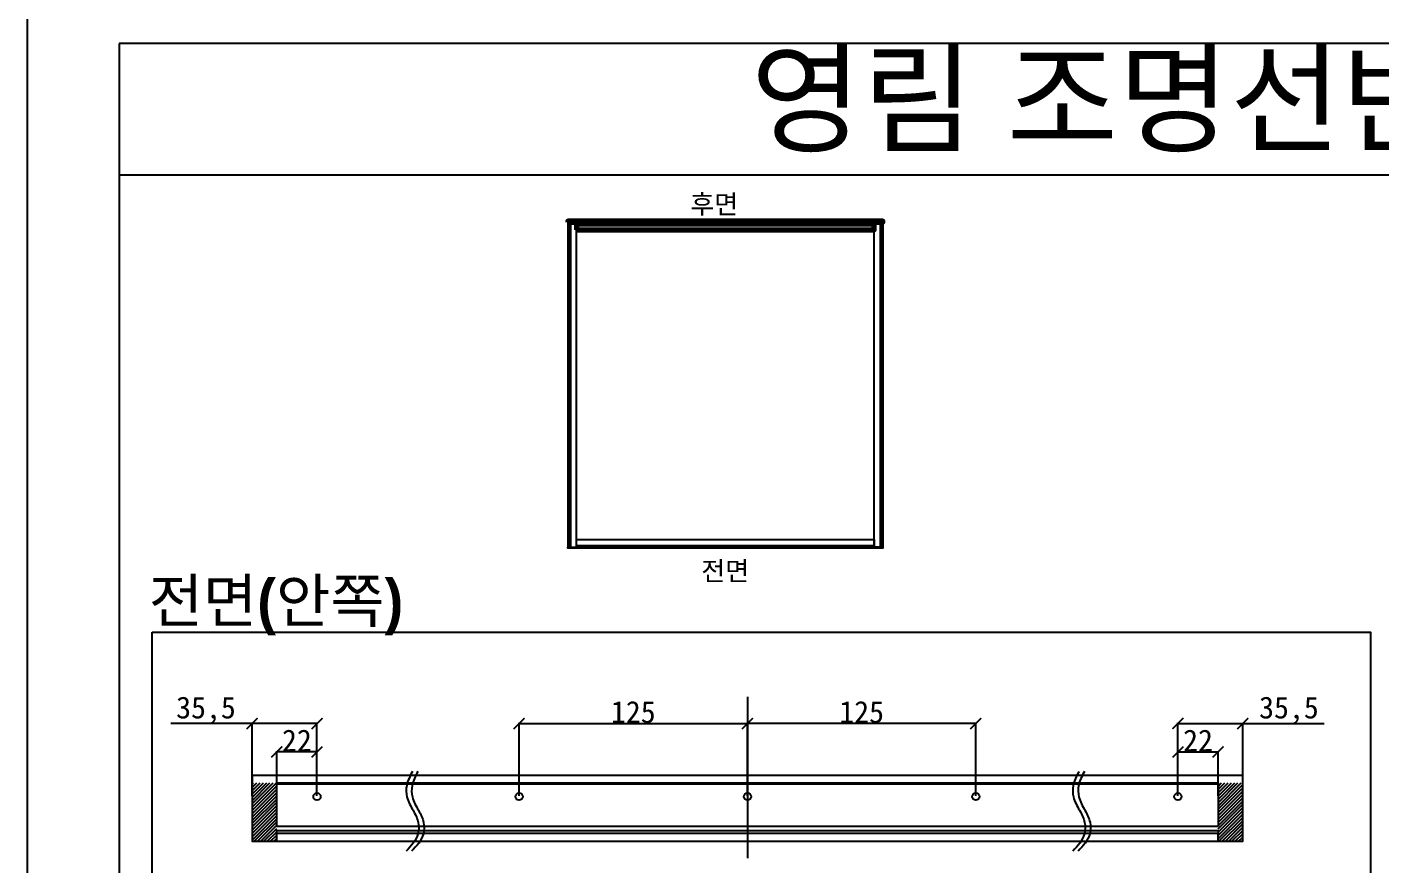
# Model space of a CAD drawing. Header units: millimetres. Extents: x -44117 to 256353, y -2095463 to 65325.
# Drawn here: x 97988 to 99840, y -1018159 to -1017011 of the extents above; entities that cross this region are included whole.
import ezdxf

# ---------------------------------------------------------------- set-up
doc = ezdxf.new("R2010")
doc.units = ezdxf.units.MM
doc.header["$LTSCALE"] = 10
doc.linetypes.add('CENTER', pattern=[50.8, 31.75, -6.35, 6.35, -6.35])
for name, color, linetype in [('! dim', 7, 'Continuous'), ('.', 8, 'Continuous'), ('02 Profile', 3, 'Continuous'), ('DEFAULT', 7, 'Continuous'), ('Steel', 3, 'Continuous'), ('TXT', 4, 'Continuous')]:
    doc.layers.add(name, color=color, linetype=linetype)
doc.layers.add('Layer1', color=7, linetype='Continuous', lineweight=70)
doc.dimstyles.new('ISO-25', dxfattribs={"dimtxt": 2.5, "dimasz": 2.5, "dimexe": 1, "dimexo": 1, "dimtad": 1, "dimtxsty": 'Standard', "dimblk": 'ARCHTICK', "dimcen": 2.5, "dimadec": 0, "dimazin": 0, "dimtfac": 1, "dimtmove": 0, "dimatfit": 3, "dimfxl": 0, "dimarcsym": 0})
pattern_1 = [(45, (83395.8062, -1030671.8825), (-2.24506403, 2.24506403), [])]

# ---------------------------------------------------------------- blocks, each defined once
blk = doc.blocks.new('_ArchTick')
at = {"color": 0, "linetype": 'ByBlock', "const_width": 0.15}
blk.add_lwpolyline([(-0.5, -0.5), (0.5, 0.5)], dxfattribs=at)
blk = doc.blocks.new('*D7085')
at = {"layer": '! dim', "color": 0, "lineweight": -2}
for p, q in [((99562.5, -1018064.3), (99562.5, -1018003.2)), ((99562.5, -1018004.2), (99617.5, -1018004.2)), ((99617.5, -1018064.3), (99617.5, -1018003.2))]:
    blk.add_line(p, q, dxfattribs=at)
at = {"layer": 'Defpoints', "color": 0}
for p in [(99617.5, -1018004.2), (99562.5, -1018065.3), (99617.5, -1018065.3)]:
    blk.add_point(p, dxfattribs=at)
at = {"layer": '! dim', "color": 0, "lineweight": -2, "xscale": 15, "yscale": 15, "zscale": 15, "rotation": 180}
blk.add_blockref('_ArchTick', (99562.5, -1018004.2), dxfattribs=at)
at = {"layer": '! dim', "color": 0, "lineweight": -2, "xscale": 15, "yscale": 15, "zscale": 15}
blk.add_blockref('_ArchTick', (99617.5, -1018004.2), dxfattribs=at)
at = {"layer": '! dim', "color": 0, "insert": (99590, -1017988.5), "char_height": 30, "attachment_point": 5}
blk.add_mtext('22', dxfattribs=at)
blk = doc.blocks.new('*D7086')
at = {"layer": '! dim', "color": 0, "lineweight": -2}
for p, q in [((99562.5, -1018064.3), (99562.5, -1017964.3)), ((99562.5, -1017965.3), (99651.2, -1017965.3)), ((99651.2, -1018064.3), (99651.2, -1017964.3)), ((99651.2, -1017965.3), (99762.5, -1017965.3))]:
    blk.add_line(p, q, dxfattribs=at)
at = {"layer": 'Defpoints', "color": 0}
for p in [(99651.2, -1017965.3), (99562.5, -1018065.3), (99651.2, -1018065.3)]:
    blk.add_point(p, dxfattribs=at)
at = {"layer": '! dim', "color": 0, "lineweight": -2, "xscale": 15, "yscale": 15, "zscale": 15, "rotation": 180}
blk.add_blockref('_ArchTick', (99562.5, -1017965.3), dxfattribs=at)
at = {"layer": '! dim', "color": 0, "lineweight": -2, "xscale": 15, "yscale": 15, "zscale": 15}
blk.add_blockref('_ArchTick', (99651.2, -1017965.3), dxfattribs=at)
at = {"layer": '! dim', "color": 0, "insert": (99714.4, -1017947.2), "char_height": 30, "attachment_point": 5}
blk.add_mtext('35,5', dxfattribs=at)
blk = doc.blocks.new('*D7087')
at = {"layer": '! dim', "color": 0, "lineweight": -2}
for p, q in [((98973.4, -1018064.3), (98973.4, -1017964.3)), ((99285.9, -1017965.3), (98973.4, -1017965.3)), ((99285.9, -1018064.3), (99285.9, -1017964.3))]:
    blk.add_line(p, q, dxfattribs=at)
at = {"layer": 'Defpoints', "color": 0}
for p in [(98973.4, -1017965.3), (98973.4, -1018065.3), (99285.9, -1018065.3)]:
    blk.add_point(p, dxfattribs=at)
at = {"layer": '! dim', "color": 0, "lineweight": -2, "xscale": 15, "yscale": 15, "zscale": 15, "rotation": 180}
blk.add_blockref('_ArchTick', (98973.4, -1017965.3), dxfattribs=at)
at = {"layer": '! dim', "color": 0, "lineweight": -2, "xscale": 15, "yscale": 15, "zscale": 15}
blk.add_blockref('_ArchTick', (99285.9, -1017965.3), dxfattribs=at)
at = {"layer": '! dim', "color": 0, "insert": (99129.7, -1017949.7), "char_height": 30, "attachment_point": 5}
blk.add_mtext('125', dxfattribs=at)
blk = doc.blocks.new('*D7088')
at = {"layer": '! dim', "color": 0, "lineweight": -2}
for p, q in [((98329.4, -1018064.3), (98329.4, -1018003.2)), ((98384.4, -1018004.2), (98329.4, -1018004.2)), ((98384.4, -1018064.3), (98384.4, -1018003.2))]:
    blk.add_line(p, q, dxfattribs=at)
at = {"layer": 'Defpoints', "color": 0}
for p in [(98329.4, -1018004.2), (98329.4, -1018065.3), (98384.4, -1018065.3)]:
    blk.add_point(p, dxfattribs=at)
at = {"layer": '! dim', "color": 0, "lineweight": -2, "xscale": 15, "yscale": 15, "zscale": 15, "rotation": 180}
blk.add_blockref('_ArchTick', (98329.4, -1018004.2), dxfattribs=at)
at = {"layer": '! dim', "color": 0, "lineweight": -2, "xscale": 15, "yscale": 15, "zscale": 15}
blk.add_blockref('_ArchTick', (98384.4, -1018004.2), dxfattribs=at)
at = {"layer": '! dim', "color": 0, "insert": (98356.9, -1017988.5), "char_height": 30, "attachment_point": 5}
blk.add_mtext('22', dxfattribs=at)
blk = doc.blocks.new('*D7089')
at = {"layer": '! dim', "color": 0, "lineweight": -2}
for p, q in [((98295.7, -1017965.3), (98184.4, -1017965.3)), ((98295.7, -1018064.3), (98295.7, -1017964.3)), ((98384.4, -1017965.3), (98295.7, -1017965.3)), ((98384.4, -1018064.3), (98384.4, -1017964.3))]:
    blk.add_line(p, q, dxfattribs=at)
at = {"layer": 'Defpoints', "color": 0}
for p in [(98295.7, -1017965.3), (98295.7, -1018065.3), (98384.4, -1018065.3)]:
    blk.add_point(p, dxfattribs=at)
at = {"layer": '! dim', "color": 0, "lineweight": -2, "xscale": 15, "yscale": 15, "zscale": 15, "rotation": 180}
blk.add_blockref('_ArchTick', (98295.7, -1017965.3), dxfattribs=at)
at = {"layer": '! dim', "color": 0, "lineweight": -2, "xscale": 15, "yscale": 15, "zscale": 15}
blk.add_blockref('_ArchTick', (98384.4, -1017965.3), dxfattribs=at)
at = {"layer": '! dim', "color": 0, "insert": (98232.5, -1017947.2), "char_height": 30, "attachment_point": 5}
blk.add_mtext('35,5', dxfattribs=at)
blk = doc.blocks.new('*D7090')
at = {"layer": '! dim', "color": 0, "lineweight": -2}
for p, q in [((98660.9, -1018064.3), (98660.9, -1017964.3)), ((98660.9, -1017965.3), (98973.4, -1017965.3)), ((98973.4, -1018064.3), (98973.4, -1017964.3))]:
    blk.add_line(p, q, dxfattribs=at)
at = {"layer": 'Defpoints', "color": 0}
for p in [(98973.4, -1017965.3), (98660.9, -1018065.3), (98973.4, -1018065.3)]:
    blk.add_point(p, dxfattribs=at)
at = {"layer": '! dim', "color": 0, "lineweight": -2, "xscale": 15, "yscale": 15, "zscale": 15, "rotation": 180}
blk.add_blockref('_ArchTick', (98660.9, -1017965.3), dxfattribs=at)
at = {"layer": '! dim', "color": 0, "lineweight": -2, "xscale": 15, "yscale": 15, "zscale": 15}
blk.add_blockref('_ArchTick', (98973.4, -1017965.3), dxfattribs=at)
at = {"layer": '! dim', "color": 0, "insert": (98817.2, -1017949.7), "char_height": 30, "attachment_point": 5}
blk.add_mtext('125', dxfattribs=at)

msp = doc.modelspace()

# ---------------------------------------------------------------- hatches: boundary and pattern name
at = {"layer": '.'}
h = msp.add_hatch(dxfattribs=at)
h.set_pattern_fill('ANSI31', color=1)
h.set_pattern_definition(pattern_1)
h.paths.add_polyline_path([(98329.41203, -1018046.59263), (98295.66203, -1018046.59263), (98295.66203, -1018126.59299), (98302.33203, -1018126.59299), (98309.04203, -1018126.59299), (98315.79203, -1018126.59299), (98322.58203, -1018126.59299), (98329.41203, -1018126.59299)])
h = msp.add_hatch(dxfattribs=at)
h.set_pattern_fill('ANSI31', color=1)
h.set_pattern_definition(pattern_1)
h.paths.add_polyline_path([(99617.48517, -1018046.59263), (99651.23517, -1018046.59263), (99651.23517, -1018126.59299), (99644.56517, -1018126.59299), (99637.85517, -1018126.59299), (99631.10517, -1018126.59299), (99624.31517, -1018126.59299), (99617.48517, -1018126.59299)])

# ---------------------------------------------------------------- linework, layer by layer
for p, q in [((100890.36579, -1017033.93896), (98113.88911, -1017033.93896)), ((100890.36579, -1017214.22966), (98113.88911, -1017214.22966))]:
    msp.add_line(p, q)
msp.add_lwpolyline([(97987.68562, -1020316.7265), (101016.56928, -1020316.7265), (101016.56928, -1016033.01962), (97987.68562, -1016033.01962)], close=True)
msp.add_lwpolyline([(98113.88911, -1017033.93896), (98113.88911, -1020190.52301), (100890.36579, -1020190.52301), (100890.36579, -1017033.93896)])
at = {"color": 1, "elevation": -0.0648}
msp.add_lwpolyline([(98158.65364, -1017840.23982), (99826.08533, -1017840.23982), (99826.08533, -1018426.17871), (98158.65364, -1018426.17871)], close=True, dxfattribs=at)
at = {"lineweight": -3}
for points in [[(99617.48517, -1018126.59299), (99624.31517, -1018126.59299), (99631.10517, -1018126.59299), (99637.85517, -1018126.59299), (99644.56517, -1018126.59299), (99651.23517, -1018126.59299), (99651.23517, -1018126.59269), (99651.23517, -1018126.59175), (99651.23517, -1018126.59017), (99651.23517, -1018126.58794), (99651.23517, -1018126.58503), (99651.23517, -1018126.58143), (99651.23517, -1018126.57714), (99651.23517, -1018126.57213), (99651.23517, -1018126.56639), (99651.23517, -1018126.55992), (99651.23517, -1018126.55271), (99651.23517, -1018126.54474), (99651.23517, -1018126.53602), (99651.23517, -1018126.52653), (99651.23517, -1018126.51626), (99651.23517, -1018126.50523), (99651.23517, -1018126.49342), (99651.23517, -1018126.48084), (99651.23517, -1018126.46748), (99651.23517, -1018126.45335), (99651.23517, -1018126.43845), (99651.23517, -1018126.4228), (99651.23517, -1018126.40639), (99651.23517, -1018126.38924), (99651.23517, -1018126.37135), (99651.23517, -1018126.35275), (99651.23517, -1018126.33344), (99651.23517, -1018126.31344), (99651.23517, -1018126.29276), (99651.23517, -1018126.27143), (99651.23517, -1018126.24946), (99651.23517, -1018126.22688), (99651.23517, -1018126.2037), (99651.23517, -1018126.17996), (99651.23517, -1018126.15567), (99651.23517, -1018126.13087), (99651.23517, -1018126.10557), (99651.23517, -1018126.07981), (99651.23517, -1018126.05361), (99651.23517, -1018126.02701), (99651.23517, -1018126.00002), (99651.23517, -1018125.97269), (99651.23517, -1018125.94505), (99651.23517, -1018125.91711), (99651.23517, -1018125.88892), (99651.23517, -1018125.8605), (99651.23517, -1018125.80311), (99651.23517, -1018125.74518), (99651.23517, -1018125.68694), (99651.23517, -1018125.57045), (99651.23517, -1018125.51261), (99651.23517, -1018125.45531), (99651.23517, -1018125.39872), (99651.23517, -1018125.37074), (99651.23517, -1018125.34299), (99651.23517, -1018107.84299), (99651.23517, -1018090.34299), (99651.23517, -1018072.84299), (99651.23517, -1018055.34299), (99651.23517, -1018037.84299), (99651.23517, -1018037.81525), (99651.23517, -1018037.78727), (99651.23517, -1018037.73068), (99651.23517, -1018037.67338), (99651.23517, -1018037.61554), (99651.23517, -1018037.49905), (99651.23517, -1018037.44081), (99651.23517, -1018037.38288), (99651.23517, -1018037.32548), (99651.23517, -1018037.29707), (99651.23517, -1018037.26888), (99651.23517, -1018037.24094), (99651.23517, -1018037.21329), (99651.23517, -1018037.18596), (99651.23517, -1018037.15898), (99651.23517, -1018037.13238), (99651.23517, -1018037.10618), (99651.23517, -1018037.08042), (99651.23517, -1018037.05512), (99651.23517, -1018037.03032), (99651.23517, -1018037.00603), (99651.23517, -1018036.98229), (99651.23517, -1018036.95911), (99651.23517, -1018036.93653), (99651.23517, -1018036.91456), (99651.23517, -1018036.89323), (99651.23517, -1018036.87255), (99651.23517, -1018036.85255), (99651.23517, -1018036.83324), (99651.23517, -1018036.81463), (99651.23517, -1018036.79675), (99651.23517, -1018036.7796), (99651.23517, -1018036.76319), (99651.23517, -1018036.74753), (99651.23517, -1018036.73264), (99651.23517, -1018036.71851), (99651.23517, -1018036.70515), (99651.23517, -1018036.69257), (99651.23517, -1018036.68076), (99651.23517, -1018036.66972), (99651.23517, -1018036.65946), (99651.23517, -1018036.64997), (99651.23517, -1018036.64125), (99651.23517, -1018036.63328), (99651.23517, -1018036.62607), (99651.23517, -1018036.6196), (99651.23517, -1018036.61386), (99651.23517, -1018036.60885), (99651.23517, -1018036.60456), (99651.23517, -1018036.60096), (99651.23517, -1018036.59805), (99651.23517, -1018036.59581), (99651.23517, -1018036.59424), (99651.23517, -1018036.5933), (99651.23517, -1018036.59299), (99644.56517, -1018036.59299), (99637.85517, -1018036.59299), (99631.10517, -1018036.59299), (99624.31517, -1018036.59299), (99617.48517, -1018036.59299), (99591.07559, -1018036.59299), (99564.626, -1018036.59299), (99538.13642, -1018036.59299), (99511.60683, -1018036.59299), (98973.4486, -1018036.59299), (98435.29037, -1018036.59299), (98408.76079, -1018036.59299), (98382.2712, -1018036.59299), (98355.82162, -1018036.59299), (98329.41203, -1018036.59299), (98322.58203, -1018036.59299), (98315.79203, -1018036.59299), (98309.04203, -1018036.59299), (98302.33203, -1018036.59299), (98295.66203, -1018036.59299), (98295.66203, -1018036.5933), (98295.66203, -1018036.59424), (98295.66203, -1018036.59581), (98295.66203, -1018036.59805), (98295.66203, -1018036.60096), (98295.66203, -1018036.60456), (98295.66203, -1018036.60885), (98295.66203, -1018036.61386), (98295.66203, -1018036.6196), (98295.66203, -1018036.62607), (98295.66203, -1018036.63328), (98295.66203, -1018036.64125), (98295.66203, -1018036.64997), (98295.66203, -1018036.65946), (98295.66203, -1018036.66972), (98295.66203, -1018036.68076), (98295.66203, -1018036.69257), (98295.66203, -1018036.70515), (98295.66203, -1018036.71851), (98295.66203, -1018036.73264), (98295.66203, -1018036.74753), (98295.66203, -1018036.76319), (98295.66203, -1018036.7796), (98295.66203, -1018036.79675), (98295.66203, -1018036.81463), (98295.66203, -1018036.83324), (98295.66203, -1018036.85255), (98295.66203, -1018036.87255), (98295.66203, -1018036.89323), (98295.66203, -1018036.91456), (98295.66203, -1018036.93653), (98295.66203, -1018036.95911), (98295.66203, -1018036.98229), (98295.66203, -1018037.00603), (98295.66203, -1018037.03032), (98295.66203, -1018037.05512), (98295.66203, -1018037.08042), (98295.66203, -1018037.10618), (98295.66203, -1018037.13238), (98295.66203, -1018037.15898), (98295.66203, -1018037.18596), (98295.66203, -1018037.21329), (98295.66203, -1018037.24094), (98295.66203, -1018037.26888), (98295.66203, -1018037.29707), (98295.66203, -1018037.32548), (98295.66203, -1018037.38288), (98295.66203, -1018037.44081), (98295.66203, -1018037.49905), (98295.66203, -1018037.61554), (98295.66203, -1018037.67338), (98295.66203, -1018037.73068), (98295.66203, -1018037.78727), (98295.66203, -1018037.81525), (98295.66203, -1018037.84299), (98295.66203, -1018055.34299), (98295.66203, -1018072.84299), (98295.66203, -1018090.34299), (98295.66203, -1018107.84299), (98295.66203, -1018125.34299), (98295.66203, -1018125.37074), (98295.66203, -1018125.39872), (98295.66203, -1018125.45531), (98295.66203, -1018125.51261), (98295.66203, -1018125.57045), (98295.66203, -1018125.68694), (98295.66203, -1018125.74518), (98295.66203, -1018125.80311), (98295.66203, -1018125.8605), (98295.66203, -1018125.88892), (98295.66203, -1018125.91711), (98295.66203, -1018125.94505), (98295.66203, -1018125.97269), (98295.66203, -1018126.00002), (98295.66203, -1018126.02701), (98295.66203, -1018126.05361), (98295.66203, -1018126.07981), (98295.66203, -1018126.10557), (98295.66203, -1018126.13087), (98295.66203, -1018126.15567), (98295.66203, -1018126.17996), (98295.66203, -1018126.2037), (98295.66203, -1018126.22688), (98295.66203, -1018126.24946), (98295.66203, -1018126.27143), (98295.66203, -1018126.29276), (98295.66203, -1018126.31344), (98295.66203, -1018126.33344), (98295.66203, -1018126.35275), (98295.66203, -1018126.37135), (98295.66203, -1018126.38924), (98295.66203, -1018126.40639), (98295.66203, -1018126.4228), (98295.66203, -1018126.43845), (98295.66203, -1018126.45335), (98295.66203, -1018126.46748), (98295.66203, -1018126.48084), (98295.66203, -1018126.49342), (98295.66203, -1018126.50523), (98295.66203, -1018126.51626), (98295.66203, -1018126.52653), (98295.66203, -1018126.53602), (98295.66203, -1018126.54474), (98295.66203, -1018126.55271), (98295.66203, -1018126.55992), (98295.66203, -1018126.56639), (98295.66203, -1018126.57213), (98295.66203, -1018126.57714), (98295.66203, -1018126.58143), (98295.66203, -1018126.58503), (98295.66203, -1018126.58794), (98295.66203, -1018126.59017), (98295.66203, -1018126.59175), (98295.66203, -1018126.59269), (98295.66203, -1018126.59299), (98302.33203, -1018126.59299), (98309.04203, -1018126.59299), (98315.79203, -1018126.59299), (98322.58203, -1018126.59299), (98329.41203, -1018126.59299), (98329.41203, -1018126.59276), (98329.41203, -1018126.59205), (98329.41203, -1018126.59086), (98329.41203, -1018126.58919), (98329.41203, -1018126.58703), (98329.41203, -1018126.58576), (98329.41203, -1018126.58437), (98329.41203, -1018126.58286), (98329.41203, -1018126.58122), (98329.41203, -1018126.57946), (98329.41203, -1018126.57757), (98329.41203, -1018126.57556), (98329.41203, -1018126.57342), (98329.41203, -1018126.57116), (98329.41203, -1018126.56878), (98329.41203, -1018126.56627), (98329.41203, -1018126.56364), (98329.41203, -1018126.55801), (98329.41203, -1018126.55188), (98329.41203, -1018126.54527), (98329.41203, -1018126.53819), (98329.41203, -1018126.53062), (98329.41203, -1018126.52259), (98329.41203, -1018126.51411), (98329.41203, -1018126.50517), (98329.41203, -1018126.4958), (98329.41203, -1018126.486), (98329.41203, -1018126.47579), (98329.41203, -1018126.46517), (98329.41203, -1018126.45416), (98329.41203, -1018126.44278), (98329.41203, -1018126.43104), (98329.41203, -1018126.41895), (98329.41203, -1018126.40653), (98329.41203, -1018126.3938), (98329.41203, -1018126.38077), (98329.41203, -1018126.36746), (98329.41203, -1018126.35388), (98329.41203, -1018125.42119), (98329.41203, -1018124.48851), (98329.41203, -1018123.55582), (98329.41203, -1018122.62313), (98329.41203, -1018121.69044), (98329.41203, -1018121.67826), (98329.41203, -1018121.66573), (98329.41203, -1018121.65284), (98329.41203, -1018121.63962), (98329.41203, -1018121.62604), (98329.41203, -1018121.61213), (98329.41203, -1018121.59788), (98329.41203, -1018121.5833), (98329.41203, -1018121.5684), (98329.41203, -1018121.55318), (98329.41203, -1018121.53764), (98329.41203, -1018121.52181), (98329.41203, -1018121.50568), (98329.41203, -1018121.48926), (98329.41203, -1018121.47257), (98329.41203, -1018121.45562), (98329.41203, -1018121.43842), (98329.41203, -1018121.42098), (98329.41203, -1018121.40331), (98329.41203, -1018121.38544), (98329.41203, -1018121.36737), (98329.41203, -1018121.34911), (98329.41203, -1018121.31212), (98329.41203, -1018121.2746), (98329.41203, -1018121.2367), (98329.41203, -1018121.16029), (98329.41203, -1018121.12208), (98329.41203, -1018121.08408), (98329.41203, -1018121.04642), (98329.41203, -1018121.00924), (98329.41203, -1018120.99088), (98329.41203, -1018120.9727), (98329.41203, -1018120.9547), (98329.41203, -1018120.9369), (98329.41203, -1018120.91932), (98329.41203, -1018120.90197), (98329.41203, -1018120.88487), (98329.41203, -1018120.86803), (98329.41203, -1018120.85146), (98329.41203, -1018120.83517), (98329.41203, -1018120.81917), (98329.41203, -1018120.80348), (98329.41203, -1018120.78809), (98329.41203, -1018120.77302), (98329.41203, -1018120.75828), (98329.41203, -1018120.74387), (98329.41203, -1018120.72981), (98329.41203, -1018120.71608), (98329.41203, -1018120.7027), (98329.41203, -1018120.68968), (98329.41203, -1018120.67701), (98329.41203, -1018120.66469), (98329.41203, -1018120.65273), (98329.41203, -1018120.64114), (98329.41203, -1018120.41358), (98329.41203, -1018120.18603), (98329.41203, -1018119.95848), (98329.41203, -1018119.73092), (98329.41203, -1018119.50337), (98329.41203, -1018119.48706), (98329.41203, -1018119.4702), (98329.41203, -1018119.45281), (98329.41203, -1018119.4349), (98329.41203, -1018119.41651), (98329.41203, -1018119.39766), (98329.41203, -1018119.37836), (98329.41203, -1018119.35866), (98329.41203, -1018119.33857), (98329.41203, -1018119.31813), (98329.41203, -1018119.29737), (98329.41203, -1018119.27631), (98329.41203, -1018119.255), (98329.41203, -1018119.23346), (98329.41203, -1018119.21172), (98329.41203, -1018119.18983), (98329.41203, -1018119.06665), (98329.41203, -1018118.94391), (98329.41203, -1018118.88271), (98329.41203, -1018118.82164), (98329.41203, -1018118.7607), (98329.41203, -1018118.6999), (98329.41203, -1018118.63924), (98329.41203, -1018118.57873), (98329.41203, -1018118.51838), (98329.41203, -1018118.45818), (98329.41203, -1018118.39814), (98329.41203, -1018118.33828), (98329.41203, -1018118.27858), (98329.41203, -1018118.21907), (98329.41203, -1018118.15975), (98329.41203, -1018118.10061), (98329.41203, -1018118.04168), (98329.41203, -1018117.98294), (98329.41203, -1018117.92441), (98329.41203, -1018117.86609), (98329.41203, -1018117.80799), (98329.41203, -1018117.75011), (98329.41203, -1018117.69246), (98329.41203, -1018117.63505), (98329.41203, -1018117.57787), (98329.41203, -1018117.52093), (98329.41203, -1018117.46424), (98329.41203, -1018117.4078), (98329.41203, -1018117.35162), (98329.41203, -1018117.2957), (98329.41203, -1018117.24004), (98329.41203, -1018117.18466), (98329.41203, -1018117.12956), (98329.41203, -1018117.07473), (98329.41203, -1018117.0202), (98329.41203, -1018116.96595), (98329.41203, -1018116.91199), (98329.41203, -1018116.85834), (98329.41203, -1018116.80498), (98329.41203, -1018116.75194), (98329.41203, -1018116.6992), (98329.41203, -1018116.64679), (98329.41203, -1018116.59469), (98329.41203, -1018116.54291), (98329.41203, -1018116.49147), (98329.41203, -1018116.44035), (98329.41203, -1018116.38957), (98329.41203, -1018116.33913), (98329.41203, -1018116.28903), (98329.41203, -1018116.23928), (98329.41203, -1018116.18988), (98329.41203, -1018116.14084), (98329.41203, -1018116.12863), (98329.41203, -1018116.12255), (98329.41203, -1018116.11662), (98329.41203, -1018116.10488), (98329.41203, -1018116.09333), (98329.41203, -1018116.08197), (98329.41203, -1018116.07081), (98329.41203, -1018116.05986), (98329.41203, -1018116.04914), (98329.41203, -1018116.03865), (98329.41203, -1018116.0284), (98329.41203, -1018116.0184), (98329.41203, -1018116.00867), (98329.41203, -1018115.9992), (98329.41203, -1018115.99001), (98329.41203, -1018115.98111), (98329.41203, -1018115.9725), (98329.41203, -1018115.96419), (98329.41203, -1018115.95619), (98329.41203, -1018115.9485), (98329.41203, -1018115.94114), (98329.41203, -1018115.9341), (98329.41203, -1018115.92739), (98329.41203, -1018115.92102), (98329.41203, -1018115.91499), (98329.41203, -1018115.9093), (98329.41203, -1018115.90396), (98329.41203, -1018115.89897), (98329.41203, -1018115.89433), (98329.41203, -1018115.89005), (98329.41203, -1018115.88612), (98329.41203, -1018115.88254), (98329.41203, -1018115.87932), (98329.41203, -1018115.87646), (98329.41203, -1018115.87395), (98329.41203, -1018115.87179), (98329.41203, -1018115.86999), (98329.41203, -1018115.86853), (98329.41203, -1018115.86742), (98329.41203, -1018115.86665), (98329.41203, -1018115.86621)], [(99617.48517, -1018106.18495), (99591.07559, -1018106.18495), (99564.626, -1018106.18495), (99538.13642, -1018106.18495), (99511.60683, -1018106.18495), (98973.4486, -1018106.18495), (98435.29037, -1018106.18495), (98408.76079, -1018106.18495), (98382.2712, -1018106.18495), (98355.82162, -1018106.18495), (98329.41203, -1018106.18495), (98329.41203, -1018106.18489), (98329.41203, -1018106.18468), (98329.41203, -1018106.18434), (98329.41203, -1018106.18387), (98329.41203, -1018106.18326), (98329.41203, -1018106.18251), (98329.41203, -1018106.18163), (98329.41203, -1018106.18061), (98329.41203, -1018106.17946), (98329.41203, -1018106.17817), (98329.41203, -1018106.17675), (98329.41203, -1018106.1752), (98329.41203, -1018106.17351), (98329.41203, -1018106.1717), (98329.41203, -1018106.16975), (98329.41203, -1018106.16767), (98329.41203, -1018106.16547), (98329.41203, -1018106.16314), (98329.41203, -1018106.16068), (98329.41203, -1018106.15809), (98329.41203, -1018106.15538), (98329.41203, -1018106.15255), (98329.41203, -1018106.14959), (98329.41203, -1018106.14652), (98329.41203, -1018106.14333), (98329.41203, -1018106.14002), (98329.41203, -1018106.13659), (98329.41203, -1018106.13305), (98329.41203, -1018106.12564), (98329.41203, -1018106.11778), (98329.41203, -1018106.10951), (98329.41203, -1018106.10083), (98329.41203, -1018106.09176), (98329.41203, -1018106.08231), (98329.41203, -1018106.0725), (98329.41203, -1018106.06236), (98329.41203, -1018106.05188), (98329.41203, -1018106.0411), (98329.41203, -1018106.03003), (98329.41203, -1018106.01869), (98329.41203, -1018106.00709), (98329.41203, -1018105.99525), (98329.41203, -1018105.98318), (98329.41203, -1018105.97092), (98329.41203, -1018105.95847), (98329.41203, -1018105.94584), (98329.41203, -1018104.36846), (98329.41203, -1018102.79108), (98329.41203, -1018101.2137), (98329.41203, -1018099.63631), (98329.41203, -1018098.05893), (98329.41203, -1018098.04621), (98329.41203, -1018098.03318), (98329.41203, -1018098.01983), (98329.41203, -1018098.00619), (98329.41203, -1018097.99225), (98329.41203, -1018097.97803), (98329.41203, -1018097.96354), (98329.41203, -1018097.94878), (98329.41203, -1018097.93376), (98329.41203, -1018097.91851), (98329.41203, -1018097.90302), (98329.41203, -1018097.88731), (98329.41203, -1018097.87139), (98329.41203, -1018097.85528), (98329.41203, -1018097.83899), (98329.41203, -1018097.82253), (98329.41203, -1018097.78916), (98329.41203, -1018097.75529), (98329.41203, -1018097.72104), (98329.41203, -1018097.68651), (98329.41203, -1018097.61712), (98329.41203, -1018097.58249), (98329.41203, -1018097.54804), (98329.41203, -1018087.85703), (98329.41203, -1018078.16602), (98329.41203, -1018068.47501), (98329.41203, -1018058.784), (98329.41203, -1018049.09299), (98329.41203, -1018049.06525), (98329.41203, -1018049.03727), (98329.41203, -1018048.98068), (98329.41203, -1018048.92338), (98329.41203, -1018048.86554), (98329.41203, -1018048.74905), (98329.41203, -1018048.69081), (98329.41203, -1018048.63288), (98329.41203, -1018048.57548), (98329.41203, -1018048.54707), (98329.41203, -1018048.51888), (98329.41203, -1018048.49094), (98329.41203, -1018048.46329), (98329.41203, -1018048.43596), (98329.41203, -1018048.40898), (98329.41203, -1018048.38238), (98329.41203, -1018048.35618), (98329.41203, -1018048.33042), (98329.41203, -1018048.30512), (98329.41203, -1018048.28032), (98329.41203, -1018048.25603), (98329.41203, -1018048.23229), (98329.41203, -1018048.20911), (98329.41203, -1018048.18653), (98329.41203, -1018048.16456), (98329.41203, -1018048.14323), (98329.41203, -1018048.12255), (98329.41203, -1018048.10255), (98329.41203, -1018048.08324), (98329.41203, -1018048.06463), (98329.41203, -1018048.04675), (98329.41203, -1018048.0296), (98329.41203, -1018048.01319), (98329.41203, -1018047.99753), (98329.41203, -1018047.98264), (98329.41203, -1018047.96851), (98329.41203, -1018047.95515), (98329.41203, -1018047.94257), (98329.41203, -1018047.93076), (98329.41203, -1018047.91972), (98329.41203, -1018047.90946), (98329.41203, -1018047.89997), (98329.41203, -1018047.89125), (98329.41203, -1018047.88328), (98329.41203, -1018047.87607), (98329.41203, -1018047.8696), (98329.41203, -1018047.86386), (98329.41203, -1018047.85885), (98329.41203, -1018047.85456), (98329.41203, -1018047.85096), (98329.41203, -1018047.84805), (98329.41203, -1018047.84581), (98329.41203, -1018047.84424), (98329.41203, -1018047.8433), (98329.41203, -1018047.84299), (98329.41203, -1018047.74299), (98329.41203, -1018047.64299), (98329.41203, -1018047.54299), (98329.41203, -1018047.44299), (98329.41203, -1018047.34299), (98329.41203, -1018047.32635), (98329.41203, -1018047.30956), (98329.41203, -1018047.2756), (98329.41203, -1018047.24122), (98329.41203, -1018047.20652), (98329.41203, -1018047.13663), (98329.41203, -1018047.10168), (98329.41203, -1018047.06692), (98329.41203, -1018047.03249), (98329.41203, -1018047.01544), (98329.41203, -1018046.99852), (98329.41203, -1018046.98176), (98329.41203, -1018046.96517), (98329.41203, -1018046.94878), (98329.41203, -1018046.93259), (98329.41203, -1018046.91662), (98329.41203, -1018046.90091), (98329.41203, -1018046.88545), (98329.41203, -1018046.87027), (98329.41203, -1018046.85539), (98329.41203, -1018046.84082), (98329.41203, -1018046.82657), (98329.41203, -1018046.81266), (98329.41203, -1018046.79912), (98329.41203, -1018046.78593), (98329.41203, -1018046.77314), (98329.41203, -1018046.76073), (98329.41203, -1018046.74873), (98329.41203, -1018046.73714), (98329.41203, -1018046.72598), (98329.41203, -1018046.71525), (98329.41203, -1018046.70496), (98329.41203, -1018046.69511), (98329.41203, -1018046.68572), (98329.41203, -1018046.67678), (98329.41203, -1018046.6683), (98329.41203, -1018046.66029), (98329.41203, -1018046.65274), (98329.41203, -1018046.64565), (98329.41203, -1018046.63903), (98329.41203, -1018046.63288), (98329.41203, -1018046.62718), (98329.41203, -1018046.62195), (98329.41203, -1018046.61717), (98329.41203, -1018046.61284), (98329.41203, -1018046.60896), (98329.41203, -1018046.60552), (98329.41203, -1018046.60251), (98329.41203, -1018046.59993), (98329.41203, -1018046.59777), (98329.41203, -1018046.59603), (98329.41203, -1018046.59469), (98329.41203, -1018046.59374), (98329.41203, -1018046.59318), (98329.41203, -1018046.59299), (98355.82162, -1018046.59299), (98382.2712, -1018046.59299), (98408.76079, -1018046.59299), (98435.29037, -1018046.59299), (98973.4486, -1018046.59299), (99511.60683, -1018046.59299), (99538.13642, -1018046.59299), (99564.626, -1018046.59299), (99591.07559, -1018046.59299), (99617.48517, -1018046.59299), (99617.48517, -1018046.59318), (99617.48517, -1018046.59374), (99617.48517, -1018046.59469), (99617.48517, -1018046.59603), (99617.48517, -1018046.59777), (99617.48517, -1018046.59993), (99617.48517, -1018046.60251), (99617.48517, -1018046.60552), (99617.48517, -1018046.60896), (99617.48517, -1018046.61284), (99617.48517, -1018046.61717), (99617.48517, -1018046.62195), (99617.48517, -1018046.62718), (99617.48517, -1018046.63288), (99617.48517, -1018046.63903), (99617.48517, -1018046.64565), (99617.48517, -1018046.65274), (99617.48517, -1018046.66029), (99617.48517, -1018046.6683), (99617.48517, -1018046.67678), (99617.48517, -1018046.68572), (99617.48517, -1018046.69511), (99617.48517, -1018046.70496), (99617.48517, -1018046.71525), (99617.48517, -1018046.72598), (99617.48517, -1018046.73714), (99617.48517, -1018046.74873), (99617.48517, -1018046.76073), (99617.48517, -1018046.77314), (99617.48517, -1018046.78593), (99617.48517, -1018046.79912), (99617.48517, -1018046.81266), (99617.48517, -1018046.82657), (99617.48517, -1018046.84082), (99617.48517, -1018046.85539), (99617.48517, -1018046.87027), (99617.48517, -1018046.88545), (99617.48517, -1018046.90091), (99617.48517, -1018046.91662), (99617.48517, -1018046.93259), (99617.48517, -1018046.94878), (99617.48517, -1018046.96517), (99617.48517, -1018046.98176), (99617.48517, -1018046.99852), (99617.48517, -1018047.01544), (99617.48517, -1018047.03249), (99617.48517, -1018047.06692), (99617.48517, -1018047.10168), (99617.48517, -1018047.13663), (99617.48517, -1018047.20652), (99617.48517, -1018047.24122), (99617.48517, -1018047.2756), (99617.48517, -1018047.30956), (99617.48517, -1018047.32635), (99617.48517, -1018047.34299), (99617.48517, -1018047.44299), (99617.48517, -1018047.54299), (99617.48517, -1018047.64299), (99617.48517, -1018047.74299), (99617.48517, -1018047.84299)], [(98329.41203, -1018047.84299), (98355.82162, -1018047.84299), (98382.2712, -1018047.84299), (98408.76079, -1018047.84299), (98435.29037, -1018047.84299), (98973.4486, -1018047.84299), (99511.60683, -1018047.84299), (99538.13642, -1018047.84299), (99564.626, -1018047.84299), (99591.07559, -1018047.84299), (99617.48517, -1018047.84299), (99617.48517, -1018047.8433), (99617.48517, -1018047.84424), (99617.48517, -1018047.84581), (99617.48517, -1018047.84805), (99617.48517, -1018047.85096), (99617.48517, -1018047.85456), (99617.48517, -1018047.85885), (99617.48517, -1018047.86386), (99617.48517, -1018047.8696), (99617.48517, -1018047.87607), (99617.48517, -1018047.88328), (99617.48517, -1018047.89125), (99617.48517, -1018047.89997), (99617.48517, -1018047.90946), (99617.48517, -1018047.91972), (99617.48517, -1018047.93076), (99617.48517, -1018047.94257), (99617.48517, -1018047.95515), (99617.48517, -1018047.96851), (99617.48517, -1018047.98264), (99617.48517, -1018047.99753), (99617.48517, -1018048.01319), (99617.48517, -1018048.0296), (99617.48517, -1018048.04675), (99617.48517, -1018048.06463), (99617.48517, -1018048.08324), (99617.48517, -1018048.10255), (99617.48517, -1018048.12255), (99617.48517, -1018048.14323), (99617.48517, -1018048.16456), (99617.48517, -1018048.18653), (99617.48517, -1018048.20911), (99617.48517, -1018048.23229), (99617.48517, -1018048.25603), (99617.48517, -1018048.28032), (99617.48517, -1018048.30512), (99617.48517, -1018048.33042), (99617.48517, -1018048.35618), (99617.48517, -1018048.38238), (99617.48517, -1018048.40898), (99617.48517, -1018048.43596), (99617.48517, -1018048.46329), (99617.48517, -1018048.49094), (99617.48517, -1018048.51888), (99617.48517, -1018048.54707), (99617.48517, -1018048.57548), (99617.48517, -1018048.63288), (99617.48517, -1018048.69081), (99617.48517, -1018048.74905), (99617.48517, -1018048.86554), (99617.48517, -1018048.92338), (99617.48517, -1018048.98068), (99617.48517, -1018049.03727), (99617.48517, -1018049.06525), (99617.48517, -1018049.09299), (99617.48517, -1018058.784), (99617.48517, -1018068.47501), (99617.48517, -1018078.16602), (99617.48517, -1018087.85703), (99617.48517, -1018097.54804), (99617.48517, -1018097.58249), (99617.48517, -1018097.61712), (99617.48517, -1018097.68651), (99617.48517, -1018097.72104), (99617.48517, -1018097.75529), (99617.48517, -1018097.78916), (99617.48517, -1018097.82253), (99617.48517, -1018097.83899), (99617.48517, -1018097.85528), (99617.48517, -1018097.87139), (99617.48517, -1018097.88731), (99617.48517, -1018097.90302), (99617.48517, -1018097.91851), (99617.48517, -1018097.93376), (99617.48517, -1018097.94878), (99617.48517, -1018097.96354), (99617.48517, -1018097.97803), (99617.48517, -1018097.99225), (99617.48517, -1018098.00619), (99617.48517, -1018098.01983), (99617.48517, -1018098.03318), (99617.48517, -1018098.04621), (99617.48517, -1018098.05893), (99617.48517, -1018099.63631), (99617.48517, -1018101.2137), (99617.48517, -1018102.79108), (99617.48517, -1018104.36846), (99617.48517, -1018105.94584), (99617.48517, -1018105.95847), (99617.48517, -1018105.97092), (99617.48517, -1018105.98318), (99617.48517, -1018105.99525), (99617.48517, -1018106.00709), (99617.48517, -1018106.01869), (99617.48517, -1018106.03003), (99617.48517, -1018106.0411), (99617.48517, -1018106.05188), (99617.48517, -1018106.06236), (99617.48517, -1018106.0725), (99617.48517, -1018106.08231), (99617.48517, -1018106.09176), (99617.48517, -1018106.10083), (99617.48517, -1018106.10951), (99617.48517, -1018106.11778), (99617.48517, -1018106.12564), (99617.48517, -1018106.13305), (99617.48517, -1018106.13659), (99617.48517, -1018106.14002), (99617.48517, -1018106.14333), (99617.48517, -1018106.14652), (99617.48517, -1018106.14959), (99617.48517, -1018106.15255), (99617.48517, -1018106.15538), (99617.48517, -1018106.15809), (99617.48517, -1018106.16068), (99617.48517, -1018106.16314), (99617.48517, -1018106.16547), (99617.48517, -1018106.16767), (99617.48517, -1018106.16975), (99617.48517, -1018106.1717), (99617.48517, -1018106.17351), (99617.48517, -1018106.1752), (99617.48517, -1018106.17675), (99617.48517, -1018106.17817), (99617.48517, -1018106.17946), (99617.48517, -1018106.18061), (99617.48517, -1018106.18163), (99617.48517, -1018106.18251), (99617.48517, -1018106.18326), (99617.48517, -1018106.18387), (99617.48517, -1018106.18434), (99617.48517, -1018106.18468), (99617.48517, -1018106.18489), (99617.48517, -1018106.18495)], [(98329.41203, -1018115.52903), (98329.41203, -1018115.59647), (98329.41203, -1018115.6639), (98329.41203, -1018115.73134), (98329.41203, -1018115.79878), (98329.41203, -1018115.86621), (98329.41203, -1018115.79901), (98329.41203, -1018115.7318), (98329.41203, -1018115.66459), (98329.41203, -1018115.59738), (98329.41203, -1018115.53017), (98329.41203, -1018115.51868), (98329.41203, -1018115.50682), (98329.41203, -1018115.49459), (98329.41203, -1018115.48199), (98329.41203, -1018115.46902), (98329.41203, -1018115.45569), (98329.41203, -1018115.44199), (98329.41203, -1018115.42794), (98329.41203, -1018115.41353), (98329.41203, -1018115.39878), (98329.41203, -1018115.38368), (98329.41203, -1018115.36825), (98329.41203, -1018115.3525), (98329.41203, -1018115.33643), (98329.41203, -1018115.32005), (98329.41203, -1018115.30338), (98329.41203, -1018115.28642), (98329.41203, -1018115.26919), (98329.41203, -1018115.2517), (98329.41203, -1018115.23396), (98329.41203, -1018115.216), (98329.41203, -1018115.19781), (98329.41203, -1018115.17943), (98329.41203, -1018115.16086), (98329.41203, -1018115.12325), (98329.41203, -1018115.0851), (98329.41203, -1018115.04658), (98329.41203, -1018115.00783), (98329.41203, -1018114.93028), (98329.41203, -1018114.89179), (98329.41203, -1018114.85369), (98329.41203, -1018114.83483), (98329.41203, -1018114.81612), (98329.41203, -1018114.79758), (98329.41203, -1018114.77923), (98329.41203, -1018114.76108), (98329.41203, -1018114.74314), (98329.41203, -1018114.72544), (98329.41203, -1018114.70798), (98329.41203, -1018114.69077), (98329.41203, -1018114.67384), (98329.41203, -1018114.65719), (98329.41203, -1018114.64083), (98329.41203, -1018114.62477), (98329.41203, -1018114.60903), (98329.41203, -1018114.5936), (98329.41203, -1018114.57851), (98329.41203, -1018114.56374), (98329.41203, -1018114.54932), (98329.41203, -1018114.53524), (98329.41203, -1018114.52151), (98329.41203, -1018114.50814), (98329.41203, -1018114.49512), (98329.41203, -1018114.48246), (98329.41203, -1018114.47016), (98329.41203, -1018114.18794), (98329.41203, -1018113.90572), (98329.41203, -1018113.6235), (98329.41203, -1018113.34128), (98329.41203, -1018113.05906), (98329.41203, -1018113.04634), (98329.41203, -1018113.03329), (98329.41203, -1018113.01994), (98329.41203, -1018113.00629), (98329.41203, -1018112.99234), (98329.41203, -1018112.97811), (98329.41203, -1018112.9636), (98329.41203, -1018112.94883), (98329.41203, -1018112.9338), (98329.41203, -1018112.91853), (98329.41203, -1018112.90302), (98329.41203, -1018112.88729), (98329.41203, -1018112.87136), (98329.41203, -1018112.85523), (98329.41203, -1018112.83892), (98329.41203, -1018112.82244), (98329.41203, -1018112.78903), (98329.41203, -1018112.75511), (98329.41203, -1018112.7208), (98329.41203, -1018112.68623), (98329.41203, -1018112.61674), (98329.41203, -1018112.58205), (98329.41203, -1018112.54756), (98329.41203, -1018112.50665), (98329.41203, -1018112.46573), (98329.41203, -1018112.42482), (98329.41203, -1018112.38391), (98329.41203, -1018112.34299), (98329.41203, -1018112.32635), (98329.41203, -1018112.30956), (98329.41203, -1018112.2756), (98329.41203, -1018112.24122), (98329.41203, -1018112.20652), (98329.41203, -1018112.13663), (98329.41203, -1018112.10168), (98329.41203, -1018112.06692), (98329.41203, -1018112.03249), (98329.41203, -1018112.01544), (98329.41203, -1018111.99852), (98329.41203, -1018111.98176), (98329.41203, -1018111.96517), (98329.41203, -1018111.94878), (98329.41203, -1018111.93259), (98329.41203, -1018111.91662), (98329.41203, -1018111.90091), (98329.41203, -1018111.88545), (98329.41203, -1018111.87027), (98329.41203, -1018111.85539), (98329.41203, -1018111.84082), (98329.41203, -1018111.82657), (98329.41203, -1018111.81266), (98329.41203, -1018111.79912), (98329.41203, -1018111.78593), (98329.41203, -1018111.77314), (98329.41203, -1018111.76073), (98329.41203, -1018111.74873), (98329.41203, -1018111.73714), (98329.41203, -1018111.72598), (98329.41203, -1018111.71525), (98329.41203, -1018111.70496), (98329.41203, -1018111.69511), (98329.41203, -1018111.68572), (98329.41203, -1018111.67678), (98329.41203, -1018111.6683), (98329.41203, -1018111.66029), (98329.41203, -1018111.65274), (98329.41203, -1018111.64565), (98329.41203, -1018111.63903), (98329.41203, -1018111.63288), (98329.41203, -1018111.62718), (98329.41203, -1018111.62195), (98329.41203, -1018111.61717), (98329.41203, -1018111.61284), (98329.41203, -1018111.60896), (98329.41203, -1018111.60552), (98329.41203, -1018111.60251), (98329.41203, -1018111.59993), (98329.41203, -1018111.59777), (98329.41203, -1018111.59603), (98329.41203, -1018111.59469), (98329.41203, -1018111.59374), (98329.41203, -1018111.59318), (98329.41203, -1018111.59299), (98355.82162, -1018111.59299), (98382.2712, -1018111.59299), (98408.76079, -1018111.59299), (98435.29037, -1018111.59299), (98973.4486, -1018111.59299), (99511.60683, -1018111.59299), (99538.13642, -1018111.59299), (99564.626, -1018111.59299), (99591.07559, -1018111.59299), (99617.48517, -1018111.59299), (99617.48517, -1018111.59318), (99617.48517, -1018111.59374), (99617.48517, -1018111.59469), (99617.48517, -1018111.59603), (99617.48517, -1018111.59777), (99617.48517, -1018111.59993), (99617.48517, -1018111.60251), (99617.48517, -1018111.60552), (99617.48517, -1018111.60896), (99617.48517, -1018111.61284), (99617.48517, -1018111.61717), (99617.48517, -1018111.62195), (99617.48517, -1018111.62718), (99617.48517, -1018111.63288), (99617.48517, -1018111.63903), (99617.48517, -1018111.64565), (99617.48517, -1018111.65274), (99617.48517, -1018111.66029), (99617.48517, -1018111.6683), (99617.48517, -1018111.67678), (99617.48517, -1018111.68572), (99617.48517, -1018111.69511), (99617.48517, -1018111.70496), (99617.48517, -1018111.71525), (99617.48517, -1018111.72598), (99617.48517, -1018111.73714), (99617.48517, -1018111.74873), (99617.48517, -1018111.76073), (99617.48517, -1018111.77314), (99617.48517, -1018111.78593), (99617.48517, -1018111.79912), (99617.48517, -1018111.81266), (99617.48517, -1018111.82657), (99617.48517, -1018111.84082), (99617.48517, -1018111.85539), (99617.48517, -1018111.87027), (99617.48517, -1018111.88545), (99617.48517, -1018111.90091), (99617.48517, -1018111.91662), (99617.48517, -1018111.93259), (99617.48517, -1018111.94878), (99617.48517, -1018111.96517), (99617.48517, -1018111.98176), (99617.48517, -1018111.99852), (99617.48517, -1018112.01544), (99617.48517, -1018112.03249), (99617.48517, -1018112.06692), (99617.48517, -1018112.10168), (99617.48517, -1018112.13663), (99617.48517, -1018112.20652), (99617.48517, -1018112.24122), (99617.48517, -1018112.2756), (99617.48517, -1018112.30956), (99617.48517, -1018112.32635), (99617.48517, -1018112.34299), (99617.48517, -1018112.38391), (99617.48517, -1018112.42482), (99617.48517, -1018112.46573), (99617.48517, -1018112.50665), (99617.48517, -1018112.54756), (99617.48517, -1018112.58205), (99617.48517, -1018112.61674), (99617.48517, -1018112.68623), (99617.48517, -1018112.7208), (99617.48517, -1018112.75511), (99617.48517, -1018112.78903), (99617.48517, -1018112.82244), (99617.48517, -1018112.83892), (99617.48517, -1018112.85523), (99617.48517, -1018112.87136), (99617.48517, -1018112.88729), (99617.48517, -1018112.90302), (99617.48517, -1018112.91853), (99617.48517, -1018112.9338), (99617.48517, -1018112.94883), (99617.48517, -1018112.9636), (99617.48517, -1018112.97811), (99617.48517, -1018112.99234), (99617.48517, -1018113.00629), (99617.48517, -1018113.01994), (99617.48517, -1018113.03329), (99617.48517, -1018113.04634), (99617.48517, -1018113.05906), (99617.48517, -1018113.34128), (99617.48517, -1018113.6235), (99617.48517, -1018113.90572), (99617.48517, -1018114.18794), (99617.48517, -1018114.47016), (99617.48517, -1018114.48246), (99617.48517, -1018114.49512), (99617.48517, -1018114.50814), (99617.48517, -1018114.52151), (99617.48517, -1018114.53524), (99617.48517, -1018114.54932), (99617.48517, -1018114.56374), (99617.48517, -1018114.57851), (99617.48517, -1018114.5936), (99617.48517, -1018114.60903), (99617.48517, -1018114.62477), (99617.48517, -1018114.64083), (99617.48517, -1018114.65719), (99617.48517, -1018114.67384), (99617.48517, -1018114.69077), (99617.48517, -1018114.70798), (99617.48517, -1018114.72544), (99617.48517, -1018114.74314), (99617.48517, -1018114.76108), (99617.48517, -1018114.77923), (99617.48517, -1018114.79758), (99617.48517, -1018114.81612), (99617.48517, -1018114.83483), (99617.48517, -1018114.85369), (99617.48517, -1018114.89179), (99617.48517, -1018114.93028), (99617.48517, -1018115.00783), (99617.48517, -1018115.04658), (99617.48517, -1018115.0851), (99617.48517, -1018115.12325), (99617.48517, -1018115.16086), (99617.48517, -1018115.17943), (99617.48517, -1018115.19781), (99617.48517, -1018115.216), (99617.48517, -1018115.23396), (99617.48517, -1018115.2517), (99617.48517, -1018115.26919), (99617.48517, -1018115.28642), (99617.48517, -1018115.30338), (99617.48517, -1018115.32005), (99617.48517, -1018115.33643), (99617.48517, -1018115.3525), (99617.48517, -1018115.36825), (99617.48517, -1018115.38368), (99617.48517, -1018115.39878), (99617.48517, -1018115.41353), (99617.48517, -1018115.42794), (99617.48517, -1018115.44199), (99617.48517, -1018115.45569), (99617.48517, -1018115.46902), (99617.48517, -1018115.48199), (99617.48517, -1018115.49459), (99617.48517, -1018115.50682), (99617.48517, -1018115.51868), (99617.48517, -1018115.53017), (99617.48517, -1018115.59738), (99617.48517, -1018115.66459), (99617.48517, -1018115.7318), (99617.48517, -1018115.79901), (99617.48517, -1018115.86621), (99617.48517, -1018115.79878), (99617.48517, -1018115.73134), (99617.48517, -1018115.6639), (99617.48517, -1018115.59647), (99617.48517, -1018115.52903)], [(99617.48517, -1018115.86611), (99591.07559, -1018115.86611), (99564.626, -1018115.86611), (99538.13642, -1018115.86611), (99511.60683, -1018115.86611), (98973.4486, -1018115.86611), (98435.29037, -1018115.86611), (98408.76079, -1018115.86611), (98382.2712, -1018115.86611), (98355.82162, -1018115.86611), (98329.41203, -1018115.86611)], [(98329.41203, -1018126.59299), (98355.82162, -1018126.59299), (98382.2712, -1018126.59299), (98408.76079, -1018126.59299), (98435.29037, -1018126.59299), (98973.4486, -1018126.59299), (99511.60683, -1018126.59299), (99538.13642, -1018126.59299), (99564.626, -1018126.59299), (99591.07559, -1018126.59299), (99617.48517, -1018126.59299), (99617.48517, -1018126.59276), (99617.48517, -1018126.59205), (99617.48517, -1018126.59086), (99617.48517, -1018126.58919), (99617.48517, -1018126.58703), (99617.48517, -1018126.58576), (99617.48517, -1018126.58437), (99617.48517, -1018126.58286), (99617.48517, -1018126.58122), (99617.48517, -1018126.57946), (99617.48517, -1018126.57757), (99617.48517, -1018126.57556), (99617.48517, -1018126.57342), (99617.48517, -1018126.57116), (99617.48517, -1018126.56878), (99617.48517, -1018126.56627), (99617.48517, -1018126.56364), (99617.48517, -1018126.55801), (99617.48517, -1018126.55188), (99617.48517, -1018126.54527), (99617.48517, -1018126.53819), (99617.48517, -1018126.53062), (99617.48517, -1018126.52259), (99617.48517, -1018126.51411), (99617.48517, -1018126.50517), (99617.48517, -1018126.4958), (99617.48517, -1018126.486), (99617.48517, -1018126.47579), (99617.48517, -1018126.46517), (99617.48517, -1018126.45416), (99617.48517, -1018126.44278), (99617.48517, -1018126.43104), (99617.48517, -1018126.41895), (99617.48517, -1018126.40653), (99617.48517, -1018126.3938), (99617.48517, -1018126.38077), (99617.48517, -1018126.36746), (99617.48517, -1018126.35388), (99617.48517, -1018125.42119), (99617.48517, -1018124.48851), (99617.48517, -1018123.55582), (99617.48517, -1018122.62313), (99617.48517, -1018121.69044), (99617.48517, -1018121.67826), (99617.48517, -1018121.66573), (99617.48517, -1018121.65284), (99617.48517, -1018121.63962), (99617.48517, -1018121.62604), (99617.48517, -1018121.61213), (99617.48517, -1018121.59788), (99617.48517, -1018121.5833), (99617.48517, -1018121.5684), (99617.48517, -1018121.55318), (99617.48517, -1018121.53764), (99617.48517, -1018121.52181), (99617.48517, -1018121.50568), (99617.48517, -1018121.48926), (99617.48517, -1018121.47257), (99617.48517, -1018121.45562), (99617.48517, -1018121.43842), (99617.48517, -1018121.42098), (99617.48517, -1018121.40331), (99617.48517, -1018121.38544), (99617.48517, -1018121.36737), (99617.48517, -1018121.34911), (99617.48517, -1018121.31212), (99617.48517, -1018121.2746), (99617.48517, -1018121.2367), (99617.48517, -1018121.16029), (99617.48517, -1018121.12208), (99617.48517, -1018121.08408), (99617.48517, -1018121.04642), (99617.48517, -1018121.00924), (99617.48517, -1018120.99088), (99617.48517, -1018120.9727), (99617.48517, -1018120.9547), (99617.48517, -1018120.9369), (99617.48517, -1018120.91932), (99617.48517, -1018120.90197), (99617.48517, -1018120.88487), (99617.48517, -1018120.86803), (99617.48517, -1018120.85146), (99617.48517, -1018120.83517), (99617.48517, -1018120.81917), (99617.48517, -1018120.80348), (99617.48517, -1018120.78809), (99617.48517, -1018120.77302), (99617.48517, -1018120.75828), (99617.48517, -1018120.74387), (99617.48517, -1018120.72981), (99617.48517, -1018120.71608), (99617.48517, -1018120.7027), (99617.48517, -1018120.68968), (99617.48517, -1018120.67701), (99617.48517, -1018120.66469), (99617.48517, -1018120.65273), (99617.48517, -1018120.64114), (99617.48517, -1018120.41358), (99617.48517, -1018120.18603), (99617.48517, -1018119.95848), (99617.48517, -1018119.73092), (99617.48517, -1018119.50337), (99617.48517, -1018119.48706), (99617.48517, -1018119.4702), (99617.48517, -1018119.45281), (99617.48517, -1018119.4349), (99617.48517, -1018119.41651), (99617.48517, -1018119.39766), (99617.48517, -1018119.37836), (99617.48517, -1018119.35866), (99617.48517, -1018119.33857), (99617.48517, -1018119.31813), (99617.48517, -1018119.29737), (99617.48517, -1018119.27631), (99617.48517, -1018119.255), (99617.48517, -1018119.23346), (99617.48517, -1018119.21172), (99617.48517, -1018119.18983), (99617.48517, -1018119.06665), (99617.48517, -1018118.94391), (99617.48517, -1018118.88271), (99617.48517, -1018118.82164), (99617.48517, -1018118.7607), (99617.48517, -1018118.6999), (99617.48517, -1018118.63924), (99617.48517, -1018118.57873), (99617.48517, -1018118.51838), (99617.48517, -1018118.45818), (99617.48517, -1018118.39814), (99617.48517, -1018118.33828), (99617.48517, -1018118.27858), (99617.48517, -1018118.21907), (99617.48517, -1018118.15975), (99617.48517, -1018118.10061), (99617.48517, -1018118.04168), (99617.48517, -1018117.98294), (99617.48517, -1018117.92441), (99617.48517, -1018117.86609), (99617.48517, -1018117.80799), (99617.48517, -1018117.75011), (99617.48517, -1018117.69246), (99617.48517, -1018117.63505), (99617.48517, -1018117.57787), (99617.48517, -1018117.52093), (99617.48517, -1018117.46424), (99617.48517, -1018117.4078), (99617.48517, -1018117.35162), (99617.48517, -1018117.2957), (99617.48517, -1018117.24004), (99617.48517, -1018117.18466), (99617.48517, -1018117.12956), (99617.48517, -1018117.07473), (99617.48517, -1018117.0202), (99617.48517, -1018116.96595), (99617.48517, -1018116.91199), (99617.48517, -1018116.85834), (99617.48517, -1018116.80498), (99617.48517, -1018116.75194), (99617.48517, -1018116.6992), (99617.48517, -1018116.64679), (99617.48517, -1018116.59469), (99617.48517, -1018116.54291), (99617.48517, -1018116.49147), (99617.48517, -1018116.44035), (99617.48517, -1018116.38957), (99617.48517, -1018116.33913), (99617.48517, -1018116.28903), (99617.48517, -1018116.23928), (99617.48517, -1018116.18988), (99617.48517, -1018116.14084), (99617.48517, -1018116.12863), (99617.48517, -1018116.12255), (99617.48517, -1018116.11662), (99617.48517, -1018116.10488), (99617.48517, -1018116.09333), (99617.48517, -1018116.08197), (99617.48517, -1018116.07081), (99617.48517, -1018116.05986), (99617.48517, -1018116.04914), (99617.48517, -1018116.03865), (99617.48517, -1018116.0284), (99617.48517, -1018116.0184), (99617.48517, -1018116.00867), (99617.48517, -1018115.9992), (99617.48517, -1018115.99001), (99617.48517, -1018115.98111), (99617.48517, -1018115.9725), (99617.48517, -1018115.96419), (99617.48517, -1018115.95619), (99617.48517, -1018115.9485), (99617.48517, -1018115.94114), (99617.48517, -1018115.9341), (99617.48517, -1018115.92739), (99617.48517, -1018115.92102), (99617.48517, -1018115.91499), (99617.48517, -1018115.9093), (99617.48517, -1018115.90396), (99617.48517, -1018115.89897), (99617.48517, -1018115.89433), (99617.48517, -1018115.89005), (99617.48517, -1018115.88612), (99617.48517, -1018115.88254), (99617.48517, -1018115.87932), (99617.48517, -1018115.87646), (99617.48517, -1018115.87395), (99617.48517, -1018115.87179), (99617.48517, -1018115.86999), (99617.48517, -1018115.86853), (99617.48517, -1018115.86742), (99617.48517, -1018115.86665), (99617.48517, -1018115.86621)]]:
    msp.add_lwpolyline(points, dxfattribs=at)
for points in [[(98514.97114, -1018031.09159), (98507.14512, -1018050.21382), (98507.55791, -1018065.87327), (98515.84069, -1018084.11225), (98522.79709, -1018100.62688), (98522.49255, -1018116.15854), (98506.49026, -1018140.26858)], [(98522.40674, -1018031.09159), (98514.58073, -1018050.21382), (98514.99351, -1018065.87327), (98523.27629, -1018084.11225), (98530.23269, -1018100.62688), (98529.92815, -1018116.15854), (98513.92586, -1018140.26858)], [(99426.99727, -1018031.09159), (99419.17125, -1018050.21382), (99419.58403, -1018065.87327), (99427.86682, -1018084.11225), (99434.82321, -1018100.62688), (99434.51867, -1018116.15854), (99418.51638, -1018140.26858)], [(99434.43287, -1018031.09159), (99426.60685, -1018050.21382), (99427.01963, -1018065.87327), (99435.30242, -1018084.11225), (99442.25882, -1018100.62688), (99441.95427, -1018116.15854), (99425.95199, -1018140.26858)]]:
    msp.add_spline(points, degree=3)
at = {"layer": '02 Profile', "color": 3}
for p, q in [((98731.33919, -1017278.73874), (98731.33919, -1017723.62538)), ((99155.16096, -1017278.73874), (99155.16096, -1017723.62538))]:
    msp.add_line(p, q, dxfattribs=at)
at = {"layer": '02 Profile', "color": 240, "true_color": 0xed1f24}
msp.add_line((98739.62921, -1017721.60889), (99146.87094, -1017721.60889), dxfattribs=at)
at = {"layer": '02 Profile', "color": 3}
for points in [[(98729.3227, -1017278.73874), (98727.7095, -1017278.73874), (98727.7095, -1017723.62538), (98729.3227, -1017723.62538)], [(98739.62921, -1017278.73874), (98729.3227, -1017278.73874), (98729.3227, -1017723.62538), (98739.62921, -1017723.62538)], [(99146.87094, -1017278.73874), (99157.17746, -1017278.73874), (99157.17746, -1017723.62538), (99146.87094, -1017723.62538)], [(99157.17746, -1017278.73874), (99158.79065, -1017278.73874), (99158.79065, -1017723.62538), (99157.17746, -1017723.62538)]]:
    msp.add_lwpolyline(points, close=True, dxfattribs=at)
at = {"layer": '02 Profile', "color": 240, "true_color": 0xed1f24}
for points in [[(98739.62921, -1017713.31887), (99146.87094, -1017713.31887), (99146.87094, -1017723.62538), (98739.62921, -1017723.62538)], [(98727.7095, -1017723.62538), (99158.79065, -1017723.62538), (99158.79065, -1017725.23857), (98727.7095, -1017725.23857)]]:
    msp.add_lwpolyline(points, close=True, dxfattribs=at)
at = {"layer": 'DEFAULT'}
for centre in [(98384.41203, -1018065.34299), (99562.48517, -1018065.34299)]:
    msp.add_circle(centre, 5, dxfattribs=at)
at = {"layer": 'Layer1'}
msp.add_line((98739.62921, -1017280.75523), (99146.87094, -1017280.75523), dxfattribs=at)
for points in [[(98727.7095, -1017278.73874), (99158.79065, -1017278.73874), (99158.79065, -1017277.12555), (98727.7095, -1017277.12555)], [(98739.62921, -1017289.04526), (99146.87094, -1017289.04526), (99146.87094, -1017278.73874), (98739.62921, -1017278.73874)]]:
    msp.add_lwpolyline(points, close=True, dxfattribs=at)
at = {"layer": 'Steel', "color": 1, "linetype": 'CENTER', "ltscale": 2}
msp.add_line((98973.4486, -1017928.64243), (98973.4486, -1018149.67593), dxfattribs=at)
at = {"layer": 'TXT'}
for centre in [(98660.9486, -1018065.34299), (98973.4486, -1018065.34299), (99285.9486, -1018065.34299)]:
    msp.add_circle(centre, 5, dxfattribs=at)

# ---------------------------------------------------------------- texts
at = {"attachment_point": 1}
for s, width, gutter_width, heights, insert, char_height in [('{\\fGulim|b0|i0|c129|p50;영림 조명선반}', 2879.37046, 10.88257, [-136.00456], (98977.65556, -1017048.35622), 121.8847546), ('{\\f굴림|b1|i0|c129|p50;후면}', 7906.2107072, 101.68087, [-29.05168], (98895.16193, -1017240.96313), 26.1465106), ('{\\f굴림|b1|i0|c129|p50;전면}', 7906.2107072, 101.68087, [-28.22163], (98910.22693, -1017743.19233), 26.1465106), ('{\\f굴림|b1|i0|c129|p50;전면(안쪽)}', 17876.3103929, 229.90519, [-74.05449], (98154.27195, -1017767.58511, -0.1919), 59.1184775)]:
    msp.add_mtext_dynamic_manual_height_columns(s, width=width, gutter_width=gutter_width, heights=heights, dxfattribs=dict(at, insert=insert, char_height=char_height))

# ---------------------------------------------------------------- dimensions: what is measured, and where the dimension line sits
at = {"layer": '! dim'}
for base, p1, p2, picture, middle in [((98295.66203, -1017965.34375), (98384.41203, -1018065.34299), (98295.66203, -1018065.34299), '*D7089', (98232.53703, -1017947.21875)), ((98973.4486, -1017965.34375), (98660.9486, -1018065.34299), (98973.4486, -1018065.34299), '*D7090', (98817.1986, -1017949.71875)), ((98329.41203, -1018004.15197), (98384.41203, -1018065.34299), (98329.41203, -1018065.34299), '*D7088', (98356.91203, -1017988.52697))]:
    dim = msp.add_linear_dim(base=base, p1=p1, p2=p2, angle=180, dimstyle='ISO-25', override={"dimtxt": 30, "dimasz": 15, "dimlfac": 0.4, "dimcen": 10}, dxfattribs=at)
    dim.commit()
    dim.dimension.update_dxf_attribs({"geometry": picture, "text_midpoint": middle})
for base, p1, p2, picture, middle in [((98973.4486, -1017965.34375), (99285.9486, -1018065.34299), (98973.4486, -1018065.34299), '*D7087', (99129.6986, -1017949.71875)), ((99651.23517, -1017965.34375), (99562.48517, -1018065.34299), (99651.23517, -1018065.34299), '*D7086', (99714.36017, -1017947.21875)), ((99617.48517, -1018004.15197), (99562.48517, -1018065.34299), (99617.48517, -1018065.34299), '*D7085', (99589.98517, -1017988.52697))]:
    dim = msp.add_linear_dim(base=base, p1=p1, p2=p2, dimstyle='ISO-25', override={"dimtxt": 30, "dimasz": 15, "dimlfac": 0.4, "dimcen": 10}, dxfattribs=at)
    dim.commit()
    dim.dimension.update_dxf_attribs({"geometry": picture, "text_midpoint": middle})

doc.saveas('drawing.dxf')
